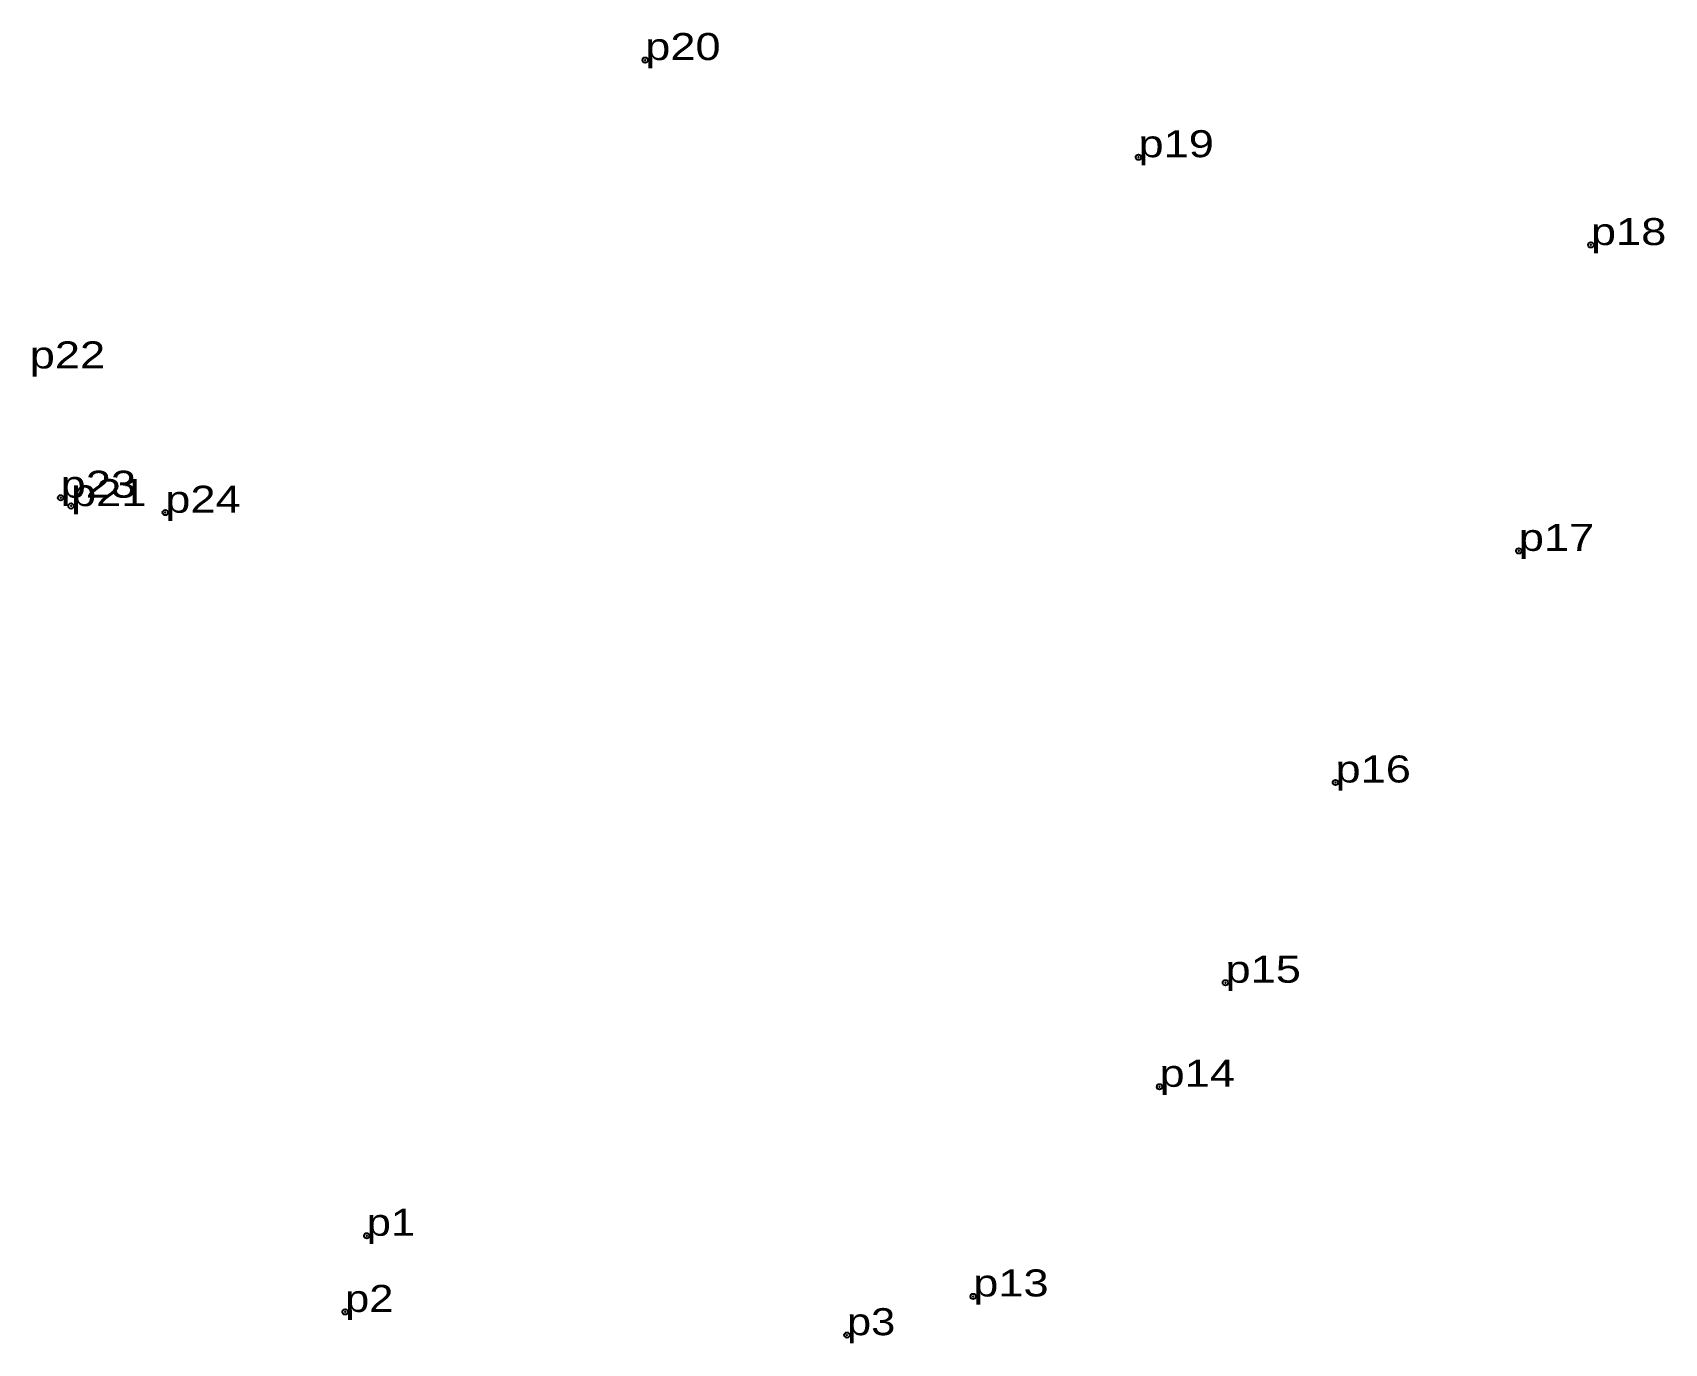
# Model space of a CAD drawing. Header units: metres. Extents: x 535788 to 540981, y 1835615 to 1839223.
# Drawn here: x 538409.5 to 538518.1, y 1838717.1 to 1838804.3 of the extents above; entities that cross this region are included whole.
import ezdxf

# ---------------------------------------------------------------- set-up
doc = ezdxf.new("R2010")
doc.units = ezdxf.units.M
doc.header["$LTSCALE"] = 0.72
doc.header["$PDMODE"] = 32
doc.header["$PDSIZE"] = 0.36
doc.layers.add('12', color=7, linetype='Continuous')
doc.layers.add('7', color=7, linetype='Continuous')

msp = doc.modelspace()

# ---------------------------------------------------------------- linework, layer by layer
at = {"layer": '7'}
for p in [(538450.3, 1838802.52), (538483.13, 1838796.05), (538513.24, 1838790.21), (538411.4, 1838773.38), (538412.09, 1838772.83), (538418.36, 1838772.39), (538508.44, 1838769.84), (538496.24, 1838754.42), (538488.92, 1838741.09), (538484.53, 1838734.16), (538431.77, 1838724.24), (538472.13, 1838720.2), (538430.33, 1838719.17), (538463.73, 1838717.63)]:
    msp.add_point(p, dxfattribs=at)

# ---------------------------------------------------------------- texts
at = {"layer": '12'}
for s, width, p in [('p20', 1.25, (538450.3, 1838802.52)), ('p19', 1.25, (538483.13, 1838796.05)), ('p18', 1.25, (538513.24, 1838790.2)), ('p22', 1.25, (538409.34, 1838781.99)), ('p23', 1.25, (538411.4, 1838773.38)), ('p21', 1.25, (538412.09, 1838772.82)), ('p24', 1.25, (538418.36, 1838772.38)), ('p17', 1.25, (538508.44, 1838769.84)), ('p16', 1.25, (538496.24, 1838754.42)), ('p15', 1.25, (538488.92, 1838741.09)), ('p14', 1.25, (538484.53, 1838734.16)), ('p1', 1.2, (538431.77, 1838724.24)), ('p13', 1.25, (538472.13, 1838720.2)), ('p2', 1.2, (538430.33, 1838719.17)), ('p3', 1.2, (538463.73, 1838717.62))]:
    msp.add_text(s, height=1.8, dxfattribs=dict(at, width=width)).set_placement(p)

doc.saveas('drawing.dxf')
